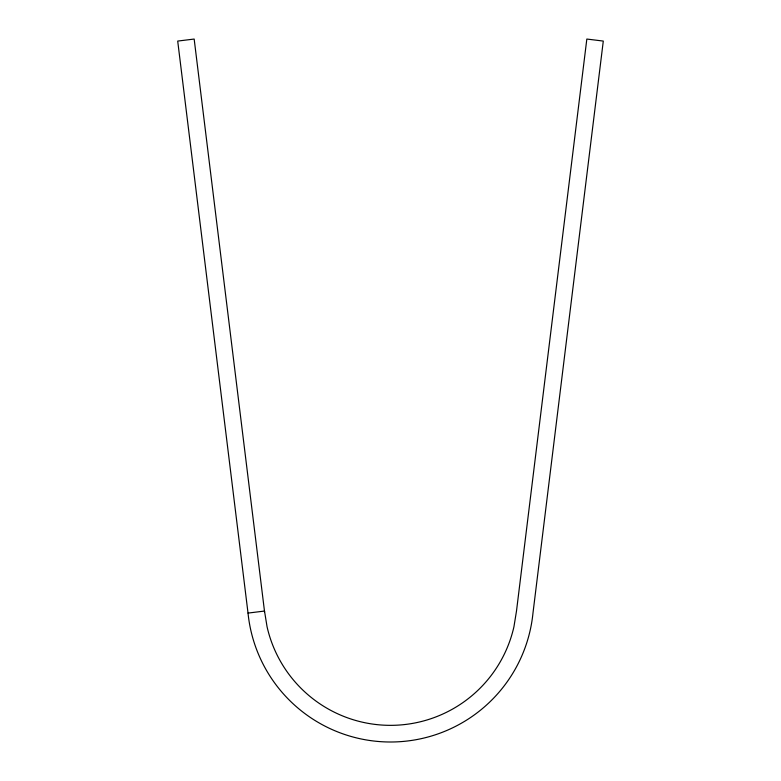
<?xml version="1.0" encoding="UTF-8"?>
<svg xmlns="http://www.w3.org/2000/svg" width="781" height="781" viewBox="0 0 781 781"><rect width="100%" height="100%" fill="white"/><g stroke="black" fill="none" stroke-linecap="round" stroke-linejoin="round"><path stroke-width="1.17" d="M248.026 613.085L264.505 611.054L267.053 626.723A126.571 126.571 0 0 0 513.947 626.723L516.495 611.054L586.834 39.05L603.293 41.071L532.974 613.085A143.187 143.187 0 0 1 248.026 613.085L177.707 41.071L194.166 39.05L264.554 611.699"/></g></svg>
